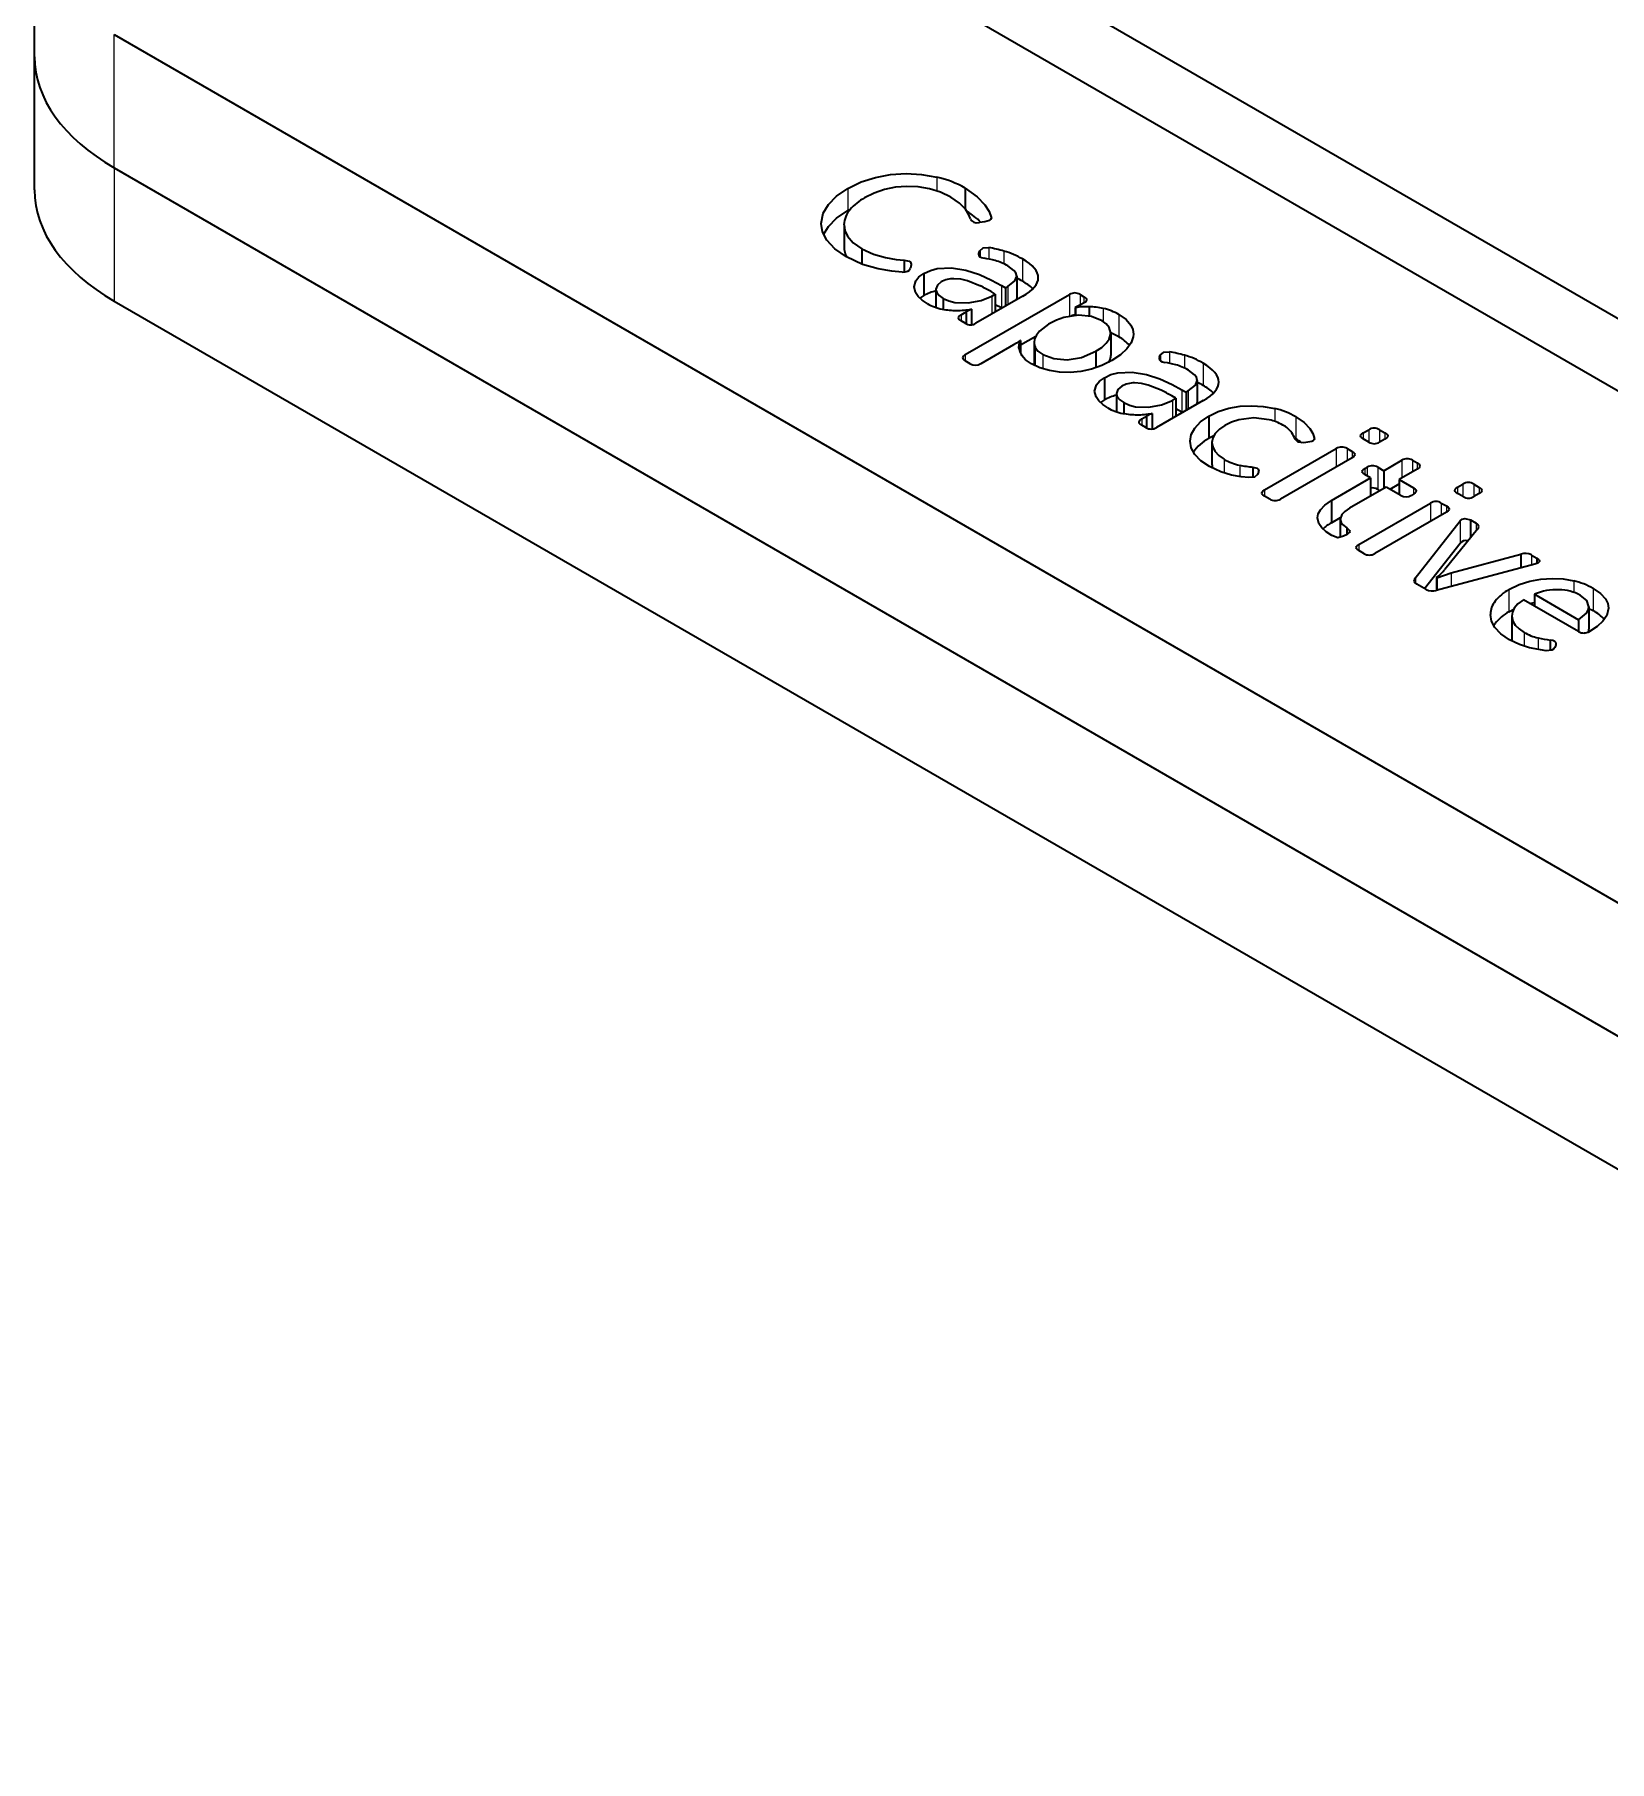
# Model space of a CAD drawing. Extents: x 145 to 857, y 42 to 790.
# Drawn here: x 654.24 to 683.19, y 585.27 to 617.01 of the extents above; entities that cross this region are included whole.
import ezdxf

# ---------------------------------------------------------------- set-up
doc = ezdxf.new("R2010")
doc.units = 0

msp = doc.modelspace()

# ---------------------------------------------------------------- linework, layer by layer
at = {"color": 7, "lineweight": 35, "ltscale": 0.061237}
msp.add_line((654.241, 616.607), (654.241, 619.056), dxfattribs=at)
at = {"color": 7, "lineweight": 35}
for p, q in [((706.206, 598.595), (670.665, 619.115)), ((669.164, 618.658), (705.06, 597.933)), ((655.705, 617.015), (702.205, 590.168)), ((655.705, 614.565), (702.205, 587.719)), ((655.705, 614.565), (702.205, 587.719)), ((655.705, 612.116), (702.205, 585.269))]:
    msp.add_line(p, q, dxfattribs=at)
at = {"color": 7, "lineweight": 13, "ltscale": 0.061237}
for q in [(655.705, 617.015), (655.705, 612.116)]:
    msp.add_line((655.705, 614.565), q, dxfattribs=at)
at = {"color": 7, "lineweight": 35, "ltscale": 0.061238}
msp.add_line((654.241, 614.157), (654.241, 616.607), dxfattribs=at)
at = {"color": 7, "lineweight": 13, "ltscale": 0.006296}
msp.add_line((670.831, 614.394), (670.831, 614.142), dxfattribs=at)
at = {"color": 7, "lineweight": 13, "ltscale": 0.010205}
for p, q in [((669.192, 614.187), (669.192, 613.779)), ((673.266, 612.236), (673.266, 611.828)), ((682.896, 606.832), (682.896, 606.424))]:
    msp.add_line(p, q, dxfattribs=at)
at = {"color": 7, "lineweight": 35, "ltscale": 0.009534}
msp.add_line((671.348, 614.191), (671.348, 613.809), dxfattribs=at)
at = {"color": 7, "lineweight": 35, "ltscale": 0.001434}
msp.add_line((669.192, 613.779), (669.242, 613.807), dxfattribs=at)
at = {"color": 7, "lineweight": 35, "ltscale": 0.000339202}
msp.add_line((671.829, 613.66), (671.831, 613.647), dxfattribs=at)
at = {"color": 7, "lineweight": 35, "ltscale": 0.000646973}
msp.add_line((671.829, 613.66), (671.829, 613.634), dxfattribs=at)
at = {"color": 7, "lineweight": 35, "ltscale": 0.010207}
for p, q in [((669.122, 613.519), (669.122, 613.111)), ((672.297, 612.573), (672.297, 612.164)), ((673.91, 610.707), (673.91, 610.298)), ((678.083, 608.449), (678.083, 608.041)), ((682.817, 606.492), (682.817, 606.084)), ((681.399, 606.323), (681.399, 605.915))]:
    msp.add_line(p, q, dxfattribs=at)
at = {"color": 7, "lineweight": 35, "ltscale": 0.002492}
msp.add_line((671.71, 613.57), (671.611, 613.558), dxfattribs=at)
at = {"color": 7, "lineweight": 35, "ltscale": 0.007074}
msp.add_line((669.45, 613.078), (669.45, 612.795), dxfattribs=at)
at = {"color": 7, "lineweight": 35, "ltscale": 0.00105}
for p, q in [((671.599, 613.002), (671.617, 613.04)), ((674.919, 611.085), (674.937, 611.123))]:
    msp.add_line(p, q, dxfattribs=at)
at = {"color": 7, "lineweight": 35, "ltscale": 0.00265}
for p, q in [((671.617, 613.04), (671.617, 612.934)), ((674.937, 611.123), (674.937, 611.017))]:
    msp.add_line(p, q, dxfattribs=at)
at = {"color": 7, "lineweight": 13, "ltscale": 0.00529}
for p, q in [((671.784, 613.099), (671.784, 612.887)), ((675.104, 611.182), (675.104, 610.97))]:
    msp.add_line(p, q, dxfattribs=at)
at = {"color": 7, "lineweight": 13, "ltscale": 0.005885}
for p, q in [((672.061, 613.035), (672.061, 612.8)), ((675.381, 611.119), (675.381, 610.883))]:
    msp.add_line(p, q, dxfattribs=at)
at = {"color": 7, "lineweight": 35, "ltscale": 0.005435}
msp.add_line((670.231, 612.865), (670.231, 612.648), dxfattribs=at)
at = {"color": 7, "lineweight": 35, "ltscale": 0.001552}
msp.add_line((670.357, 612.779), (670.342, 612.718), dxfattribs=at)
at = {"color": 7, "lineweight": 35, "ltscale": 0.000407481}
msp.add_line((670.359, 612.795), (670.357, 612.779), dxfattribs=at)
at = {"color": 7, "lineweight": 35, "ltscale": 0.001202}
for p, q in [((671.599, 613.002), (671.599, 612.954)), ((674.919, 611.085), (674.919, 611.037))]:
    msp.add_line(p, q, dxfattribs=at)
at = {"color": 7, "lineweight": 13, "ltscale": 0.010207}
for p, q in [((672.404, 612.889), (672.404, 612.481)), ((672.015, 612.402), (672.015, 611.994)), ((674.176, 611.866), (674.176, 611.458)), ((675.724, 610.973), (675.724, 610.564)), ((675.335, 610.485), (675.335, 610.077)), ((677.427, 609.989), (677.427, 609.581)), ((678.936, 609.06), (678.936, 608.651)), ((680.447, 608.073), (680.447, 607.665)), ((681.345, 606.811), (681.345, 606.403))]:
    msp.add_line(p, q, dxfattribs=at)
at = {"color": 7, "lineweight": 35, "ltscale": 0.010205}
for p, q in [((670.59, 612.623), (670.59, 612.215)), ((674.028, 611.525), (674.028, 611.117)), ((672.617, 611.355), (672.617, 610.947)), ((675.617, 610.656), (675.617, 610.248)), ((675.826, 609.998), (675.826, 609.59)), ((675.887, 609.513), (675.887, 609.105))]:
    msp.add_line(p, q, dxfattribs=at)
at = {"color": 7, "lineweight": 35, "ltscale": 0.002251}
msp.add_line((672.015, 612.402), (672.093, 612.357), dxfattribs=at)
at = {"color": 7, "lineweight": 35, "ltscale": 0.001125}
for p, q in [((672.093, 612.357), (672.132, 612.38)), ((675.413, 610.44), (675.452, 610.463)), ((678.699, 609.037), (678.738, 609.06))]:
    msp.add_line(p, q, dxfattribs=at)
at = {"color": 7, "lineweight": 13, "ltscale": 0.008383}
for p, q in [((672.132, 612.38), (672.132, 612.044)), ((679.905, 608.403), (679.905, 608.068))]:
    msp.add_line(p, q, dxfattribs=at)
at = {"color": 7, "lineweight": 35, "ltscale": 0.000174057}
for p, q in [((670.811, 612.331), (670.811, 612.324)), ((674.131, 610.414), (674.131, 610.407))]:
    msp.add_line(p, q, dxfattribs=at)
at = {"color": 7, "lineweight": 35, "ltscale": 0.008185}
msp.add_line((670.811, 612.324), (670.811, 611.997), dxfattribs=at)
at = {"color": 7, "lineweight": 35, "ltscale": 0.005032}
for p, q in [((670.946, 612.165), (670.946, 611.964)), ((674.266, 610.249), (674.266, 610.047))]:
    msp.add_line(p, q, dxfattribs=at)
at = {"color": 7, "lineweight": 35, "ltscale": 0.055302}
msp.add_line((671.35, 611.13), (673.266, 612.236), dxfattribs=at)
at = {"color": 7, "lineweight": 35, "ltscale": 0.024794}
msp.add_line((672.407, 612.203), (671.548, 611.707), dxfattribs=at)
at = {"color": 7, "lineweight": 35, "ltscale": 0.002244}
msp.add_line((671.904, 612.245), (671.826, 612.29), dxfattribs=at)
at = {"color": 7, "lineweight": 35, "ltscale": 0.001899}
msp.add_line((671.838, 612.207), (671.904, 612.245), dxfattribs=at)
at = {"color": 7, "lineweight": 13, "ltscale": 0.008298}
for p, q in [((671.838, 612.207), (671.838, 611.875)), ((675.158, 610.29), (675.158, 609.958))]:
    msp.add_line(p, q, dxfattribs=at)
at = {"color": 7, "lineweight": 35, "ltscale": 0.008298}
msp.add_line((671.904, 612.245), (671.904, 611.913), dxfattribs=at)
at = {"color": 7, "lineweight": 35, "ltscale": 0.003167}
for p, q in [((671.904, 612.055), (672.015, 611.994)), ((675.224, 610.138), (675.335, 610.077))]:
    msp.add_line(p, q, dxfattribs=at)
at = {"color": 7, "lineweight": 35, "ltscale": 0.008382}
for p, q in [((672.093, 612.357), (672.093, 612.022)), ((678.801, 608.864), (678.801, 608.529))]:
    msp.add_line(p, q, dxfattribs=at)
at = {"color": 7, "lineweight": 35, "ltscale": 0.00065431}
msp.add_line((672.294, 612.138), (672.297, 612.164), dxfattribs=at)
at = {"color": 7, "lineweight": 35, "ltscale": 0.002594}
msp.add_line((673.548, 612.091), (673.458, 612.039), dxfattribs=at)
at = {"color": 7, "lineweight": 35, "ltscale": 0.001991}
msp.add_line((673.464, 612.236), (673.533, 612.196), dxfattribs=at)
at = {"color": 7, "lineweight": 13, "ltscale": 0.004837}
msp.add_line((673.464, 612.236), (673.464, 612.043), dxfattribs=at)
at = {"color": 7, "lineweight": 13, "ltscale": 0.002847}
for p, q in [((673.533, 612.196), (673.533, 612.082)), ((678.669, 609.694), (678.669, 609.58)), ((678.463, 609.35), (678.463, 609.236)), ((678.699, 609.037), (678.699, 608.923))]:
    msp.add_line(p, q, dxfattribs=at)
at = {"color": 7, "lineweight": 35, "ltscale": 0.00216}
msp.add_line((671.35, 611.707), (671.275, 611.75), dxfattribs=at)
at = {"color": 7, "lineweight": 35, "ltscale": 0.002588}
msp.add_line((671.276, 611.865), (671.365, 611.916), dxfattribs=at)
at = {"color": 7, "lineweight": 13, "ltscale": 0.002855}
for p, q in [((671.276, 611.865), (671.276, 611.75)), ((671.35, 611.13), (671.35, 611.016)), ((674.596, 609.948), (674.596, 609.834)), ((676.855, 608.643), (676.855, 608.529)), ((679.591, 608.681), (679.591, 608.567)), ((680.8, 608.691), (680.8, 608.577))]:
    msp.add_line(p, q, dxfattribs=at)
at = {"color": 7, "lineweight": 35, "ltscale": 0.005426}
msp.add_line((671.365, 611.916), (671.365, 611.699), dxfattribs=at)
at = {"color": 7, "lineweight": 35, "ltscale": 0.000168269}
msp.add_line((671.467, 611.965), (671.461, 611.968), dxfattribs=at)
at = {"color": 7, "lineweight": 35, "ltscale": 0.007129}
msp.add_line((671.467, 611.965), (671.467, 611.68), dxfattribs=at)
at = {"color": 7, "lineweight": 35, "ltscale": 0.000426603}
msp.add_line((672.015, 611.994), (672.03, 611.985), dxfattribs=at)
at = {"color": 7, "lineweight": 35, "ltscale": 0.002424}
msp.add_line((673.458, 612.039), (673.371, 611.996), dxfattribs=at)
at = {"color": 7, "lineweight": 35, "ltscale": 0.000168822}
for p, q in [((673.371, 611.996), (673.377, 611.992)), ((674.787, 610.048), (674.781, 610.051))]:
    msp.add_line(p, q, dxfattribs=at)
at = {"color": 7, "lineweight": 35, "ltscale": 0.003645}
msp.add_line((673.371, 611.996), (673.371, 611.85), dxfattribs=at)
at = {"color": 7, "lineweight": 35, "ltscale": 0.003549}
msp.add_line((673.377, 611.992), (673.377, 611.85), dxfattribs=at)
at = {"color": 7, "lineweight": 35, "ltscale": 0.004355}
msp.add_line((673.631, 612.011), (673.631, 611.837), dxfattribs=at)
at = {"color": 7, "lineweight": 13, "ltscale": 0.006023}
msp.add_line((673.889, 611.979), (673.889, 611.738), dxfattribs=at)
at = {"color": 7, "lineweight": 35, "ltscale": 0.00071859}
msp.add_line((671.467, 611.681), (671.495, 611.685), dxfattribs=at)
at = {"color": 7, "lineweight": 35, "ltscale": 0.008119}
msp.add_line((672.368, 611.309), (672.649, 611.472), dxfattribs=at)
at = {"color": 7, "lineweight": 35, "ltscale": 0.01737}
msp.add_line((672.239, 611.312), (671.638, 610.964), dxfattribs=at)
at = {"color": 7, "lineweight": 35, "ltscale": 0.000675889}
msp.add_line((672.338, 611.251), (672.337, 611.278), dxfattribs=at)
at = {"color": 7, "lineweight": 35, "ltscale": 0.000175635}
for p, q in [((672.368, 611.389), (672.362, 611.393)), ((680.016, 607.032), (680.022, 607.029))]:
    msp.add_line(p, q, dxfattribs=at)
at = {"color": 7, "lineweight": 35, "ltscale": 0.005878}
msp.add_line((672.368, 611.389), (672.368, 611.154), dxfattribs=at)
at = {"color": 7, "lineweight": 13, "ltscale": 0.008511}
msp.add_line((672.637, 611.266), (672.637, 610.926), dxfattribs=at)
at = {"color": 7, "lineweight": 13, "ltscale": 0.006555}
msp.add_line((672.775, 611.133), (672.775, 610.871), dxfattribs=at)
at = {"color": 7, "lineweight": 35, "ltscale": 0.007541}
msp.add_line((673.751, 611.192), (673.751, 610.891), dxfattribs=at)
at = {"color": 7, "lineweight": 35, "ltscale": 0.002678}
for p, q in [((671.443, 610.962), (671.35, 611.016)), ((678.37, 609.404), (678.463, 609.35)), ((678.681, 607.475), (678.589, 607.528))]:
    msp.add_line(p, q, dxfattribs=at)
at = {"color": 7, "lineweight": 35, "ltscale": 0.000280865}
msp.add_line((672.617, 610.947), (672.618, 610.936), dxfattribs=at)
at = {"color": 7, "lineweight": 35, "ltscale": 0.00225}
msp.add_line((675.335, 610.485), (675.413, 610.44), dxfattribs=at)
at = {"color": 7, "lineweight": 35, "ltscale": 0.008183}
msp.add_line((674.131, 610.407), (674.131, 610.08), dxfattribs=at)
at = {"color": 7, "lineweight": 35, "ltscale": 0.024796}
msp.add_line((675.727, 610.286), (674.868, 609.791), dxfattribs=at)
at = {"color": 7, "lineweight": 35, "ltscale": 0.002243}
msp.add_line((675.224, 610.328), (675.146, 610.373), dxfattribs=at)
at = {"color": 7, "lineweight": 35, "ltscale": 0.0019}
msp.add_line((675.158, 610.29), (675.224, 610.328), dxfattribs=at)
at = {"color": 7, "lineweight": 35, "ltscale": 0.008299}
msp.add_line((675.224, 610.328), (675.224, 609.996), dxfattribs=at)
at = {"color": 7, "lineweight": 35, "ltscale": 0.008383}
msp.add_line((675.413, 610.44), (675.413, 610.105), dxfattribs=at)
at = {"color": 7, "lineweight": 13, "ltscale": 0.008382}
for p, q in [((675.452, 610.463), (675.452, 610.128)), ((678.172, 609.404), (678.172, 609.068))]:
    msp.add_line(p, q, dxfattribs=at)
at = {"color": 7, "lineweight": 35, "ltscale": 0.000654486}
msp.add_line((675.614, 610.222), (675.617, 610.248), dxfattribs=at)
at = {"color": 7, "lineweight": 35, "ltscale": 0.002158}
msp.add_line((674.67, 609.791), (674.595, 609.834), dxfattribs=at)
at = {"color": 7, "lineweight": 35, "ltscale": 0.002587}
msp.add_line((674.596, 609.948), (674.685, 610), dxfattribs=at)
at = {"color": 7, "lineweight": 35, "ltscale": 0.005428}
msp.add_line((674.685, 610), (674.685, 609.782), dxfattribs=at)
at = {"color": 7, "lineweight": 35, "ltscale": 0.00713}
msp.add_line((674.787, 610.048), (674.787, 609.763), dxfattribs=at)
at = {"color": 7, "lineweight": 35, "ltscale": 0.000425841}
msp.add_line((675.335, 610.077), (675.349, 610.069), dxfattribs=at)
at = {"color": 7, "lineweight": 13, "ltscale": 0.005931}
msp.add_line((677.041, 610.141), (677.041, 609.904), dxfattribs=at)
at = {"color": 7, "lineweight": 35, "ltscale": 0.000718812}
msp.add_line((674.787, 609.764), (674.815, 609.768), dxfattribs=at)
at = {"color": 7, "lineweight": 35, "ltscale": 0.00051385}
msp.add_line((677.409, 609.591), (677.427, 609.581), dxfattribs=at)
at = {"color": 7, "lineweight": 35, "ltscale": 0.001889}
msp.add_line((677.649, 609.519), (677.574, 609.511), dxfattribs=at)
at = {"color": 7, "lineweight": 35, "ltscale": 0.000979614}
msp.add_line((677.766, 609.607), (677.766, 609.568), dxfattribs=at)
at = {"color": 7, "lineweight": 35, "ltscale": 0.002855}
msp.add_line((678.669, 609.694), (678.768, 609.751), dxfattribs=at)
at = {"color": 7, "lineweight": 35, "ltscale": 0.002939}
msp.add_line((678.771, 609.521), (678.669, 609.58), dxfattribs=at)
at = {"color": 7, "lineweight": 13, "ltscale": 0.005704}
for p, q in [((678.768, 609.751), (678.768, 609.523)), ((680.501, 608.75), (680.501, 608.522))]:
    msp.add_line(p, q, dxfattribs=at)
at = {"color": 7, "lineweight": 35, "ltscale": 0.00294}
for p, q in [((678.965, 609.751), (679.067, 609.692)), ((680.504, 608.52), (680.402, 608.579)), ((680.699, 608.75), (680.8, 608.691)), ((680.639, 608.094), (680.741, 608.035))]:
    msp.add_line(p, q, dxfattribs=at)
at = {"color": 7, "lineweight": 13, "ltscale": 0.005795}
for p, q in [((678.965, 609.751), (678.965, 609.519)), ((680.699, 608.75), (680.699, 608.518))]:
    msp.add_line(p, q, dxfattribs=at)
at = {"color": 7, "lineweight": 35, "ltscale": 0.002856}
for p, q in [((679.067, 609.578), (678.969, 609.521)), ((680.402, 608.693), (680.501, 608.75))]:
    msp.add_line(p, q, dxfattribs=at)
at = {"color": 7, "lineweight": 13, "ltscale": 0.002856}
for p, q in [((679.067, 609.692), (679.067, 609.578)), ((678.589, 607.643), (678.589, 607.528))]:
    msp.add_line(p, q, dxfattribs=at)
at = {"color": 7, "lineweight": 13, "ltscale": 0.006322}
msp.add_line((676.113, 609.206), (676.113, 608.954), dxfattribs=at)
at = {"color": 7, "lineweight": 35, "ltscale": 0.038017}
for p, q in [((676.855, 608.643), (678.172, 609.404)), ((680.196, 608.235), (678.879, 607.475))]:
    msp.add_line(p, q, dxfattribs=at)
at = {"color": 7, "lineweight": 35, "ltscale": 0.038016}
for p, q in [((678.463, 609.236), (677.146, 608.476)), ((678.589, 607.643), (679.905, 608.403))]:
    msp.add_line(p, q, dxfattribs=at)
at = {"color": 7, "lineweight": 13, "ltscale": 0.005527}
msp.add_line((678.37, 609.404), (678.37, 609.182), dxfattribs=at)
at = {"color": 7, "lineweight": 13, "ltscale": 0.005275}
msp.add_line((676.396, 609.098), (676.396, 608.887), dxfattribs=at)
at = {"color": 7, "lineweight": 35, "ltscale": 0.004829}
msp.add_line((676.637, 609.063), (676.637, 608.87), dxfattribs=at)
at = {"color": 7, "lineweight": 35, "ltscale": 0.001121}
msp.add_line((676.745, 608.969), (676.724, 608.93), dxfattribs=at)
at = {"color": 7, "lineweight": 35, "ltscale": 0.003024}
for p, q in [((678.801, 608.864), (678.696, 608.925)), ((678.364, 607.945), (678.364, 607.824))]:
    msp.add_line(p, q, dxfattribs=at)
at = {"color": 7, "lineweight": 13, "ltscale": 0.003973}
msp.add_line((678.738, 609.06), (678.738, 608.901), dxfattribs=at)
at = {"color": 7, "lineweight": 35, "ltscale": 0.003115}
msp.add_line((678.936, 609.06), (679.044, 608.997), dxfattribs=at)
at = {"color": 7, "lineweight": 35, "ltscale": 0.009593}
msp.add_line((679.044, 608.997), (679.376, 609.189), dxfattribs=at)
at = {"color": 7, "lineweight": 35, "ltscale": 0.008206}
msp.add_line((679.044, 608.997), (679.044, 608.669), dxfattribs=at)
at = {"color": 7, "lineweight": 35, "ltscale": 0.009592}
msp.add_line((679.66, 609.025), (679.328, 608.833), dxfattribs=at)
at = {"color": 7, "lineweight": 13, "ltscale": 0.008206}
msp.add_line((679.376, 609.189), (679.376, 608.861), dxfattribs=at)
at = {"color": 7, "lineweight": 35, "ltscale": 0.00251}
msp.add_line((679.573, 609.189), (679.66, 609.139), dxfattribs=at)
at = {"color": 7, "lineweight": 13, "ltscale": 0.005357}
msp.add_line((679.573, 609.189), (679.573, 608.975), dxfattribs=at)
at = {"color": 7, "lineweight": 13, "ltscale": 0.002849}
for p, q in [((679.66, 609.139), (679.66, 609.025)), ((680.402, 608.693), (680.402, 608.579)), ((680.196, 608.349), (680.196, 608.235))]:
    msp.add_line(p, q, dxfattribs=at)
at = {"color": 7, "lineweight": 35, "ltscale": 0.020744}
msp.add_line((678.083, 608.449), (678.801, 608.864), dxfattribs=at)
at = {"color": 7, "lineweight": 35, "ltscale": 0.019445}
msp.add_line((679.092, 608.697), (678.418, 608.308), dxfattribs=at)
at = {"color": 7, "lineweight": 35, "ltscale": 0.001117}
msp.add_line((678.936, 608.651), (678.974, 608.629), dxfattribs=at)
at = {"color": 7, "lineweight": 35, "ltscale": 0.007693}
msp.add_line((679.358, 608.543), (679.092, 608.697), dxfattribs=at)
at = {"color": 7, "lineweight": 35, "ltscale": 0.004821}
msp.add_line((679.161, 608.657), (679.328, 608.753), dxfattribs=at)
at = {"color": 7, "lineweight": 35, "ltscale": 0.007603}
msp.add_line((679.328, 608.833), (679.591, 608.681), dxfattribs=at)
at = {"color": 7, "lineweight": 35, "ltscale": 0.006822}
msp.add_line((679.328, 608.833), (679.328, 608.56), dxfattribs=at)
at = {"color": 7, "lineweight": 35, "ltscale": 0.001126}
msp.add_line((679.591, 608.567), (679.552, 608.544), dxfattribs=at)
at = {"color": 7, "lineweight": 35, "ltscale": 0.002854}
msp.add_line((680.801, 608.577), (680.702, 608.52), dxfattribs=at)
at = {"color": 7, "lineweight": 35, "ltscale": 0.00268}
for p, q in [((676.948, 608.475), (676.855, 608.529)), ((680.103, 608.403), (680.196, 608.349))]:
    msp.add_line(p, q, dxfattribs=at)
at = {"color": 7, "lineweight": 13, "ltscale": 0.005528}
msp.add_line((680.103, 608.403), (680.103, 608.182), dxfattribs=at)
at = {"color": 7, "lineweight": 35, "ltscale": 0.004794}
msp.add_line((678.083, 608.041), (678.249, 608.137), dxfattribs=at)
at = {"color": 7, "lineweight": 35, "ltscale": 0.008461}
msp.add_line((678.245, 608.106), (678.245, 607.768), dxfattribs=at)
at = {"color": 7, "lineweight": 35, "ltscale": 0.033421}
msp.add_line((679.621, 607.022), (680.447, 608.073), dxfattribs=at)
at = {"color": 7, "lineweight": 35, "ltscale": 0.023872}
msp.add_line((680.77, 607.924), (680.169, 607.183), dxfattribs=at)
at = {"color": 7, "lineweight": 35, "ltscale": 0.008287}
msp.add_line((680.639, 608.094), (680.639, 607.762), dxfattribs=at)
at = {"color": 7, "lineweight": 13, "ltscale": 0.003679}
msp.add_line((680.741, 608.035), (680.741, 607.888), dxfattribs=at)
at = {"color": 7, "lineweight": 35, "ltscale": 0.001814}
msp.add_line((678.37, 607.827), (678.307, 607.791), dxfattribs=at)
at = {"color": 7, "lineweight": 35, "ltscale": 0.026455}
msp.add_line((679.793, 606.833), (680.447, 607.665), dxfattribs=at)
at = {"color": 7, "lineweight": 35, "ltscale": 0.033261}
msp.add_line((680.283, 607.117), (681.567, 607.464), dxfattribs=at)
at = {"color": 7, "lineweight": 35, "ltscale": 0.006371}
msp.add_line((681.567, 607.464), (681.567, 607.21), dxfattribs=at)
at = {"color": 7, "lineweight": 35, "ltscale": 0.002932}
msp.add_line((681.759, 607.447), (681.86, 607.388), dxfattribs=at)
at = {"color": 7, "lineweight": 13, "ltscale": 0.004669}
msp.add_line((681.759, 607.447), (681.759, 607.26), dxfattribs=at)
at = {"color": 7, "lineweight": 35, "ltscale": 0.002495}
msp.add_line((681.86, 607.388), (681.86, 607.289), dxfattribs=at)
at = {"color": 7, "lineweight": 35, "ltscale": 0.002109}
msp.add_line((679.621, 607.022), (679.621, 606.938), dxfattribs=at)
at = {"color": 7, "lineweight": 35, "ltscale": 0.046916}
msp.add_line((681.824, 607.278), (680.01, 606.797), dxfattribs=at)
at = {"color": 7, "lineweight": 35, "ltscale": 0.00584}
msp.add_line((680.016, 607.032), (680.016, 606.799), dxfattribs=at)
at = {"color": 7, "lineweight": 35, "ltscale": 0.006874}
msp.add_line((680.022, 607.029), (680.283, 607.117), dxfattribs=at)
at = {"color": 7, "lineweight": 35, "ltscale": 0.005713}
msp.add_line((680.022, 607.029), (680.022, 606.8), dxfattribs=at)
at = {"color": 7, "lineweight": 13, "ltscale": 0.006192}
msp.add_line((680.283, 607.117), (680.283, 606.869), dxfattribs=at)
at = {"color": 7, "lineweight": 13, "ltscale": 0.005299}
msp.add_line((682.538, 606.973), (682.538, 606.761), dxfattribs=at)
at = {"color": 7, "lineweight": 35, "ltscale": 0.004838}
msp.add_line((679.822, 606.816), (679.654, 606.913), dxfattribs=at)
at = {"color": 7, "lineweight": 35, "ltscale": 0.023416}
msp.add_line((681.815, 606.726), (682.626, 606.258), dxfattribs=at)
at = {"color": 7, "lineweight": 35, "ltscale": 0.005527}
for p, q in [((681.815, 606.726), (681.815, 606.505)), ((682.626, 606.258), (682.626, 606.037))]:
    msp.add_line(p, q, dxfattribs=at)
at = {"color": 7, "lineweight": 35, "ltscale": 0.002485}
msp.add_line((681.345, 606.403), (681.433, 606.45), dxfattribs=at)
at = {"color": 7, "lineweight": 35, "ltscale": 0.029211}
msp.add_line((682.624, 606.039), (681.612, 606.623), dxfattribs=at)
at = {"color": 7, "lineweight": 35, "ltscale": 0.002282}
msp.add_line((681.727, 606.557), (681.816, 606.577), dxfattribs=at)
at = {"color": 7, "lineweight": 35, "ltscale": 0.000137363}
msp.add_line((682.817, 606.492), (682.817, 606.497), dxfattribs=at)
at = {"color": 7, "lineweight": 35, "ltscale": 0.002238}
msp.add_line((682.817, 606.466), (682.896, 606.424), dxfattribs=at)
at = {"color": 7, "lineweight": 35, "ltscale": 0.001152}
msp.add_line((681.065, 606.15), (681.091, 606.189), dxfattribs=at)
at = {"color": 7, "lineweight": 13, "ltscale": 0.006323}
msp.add_line((681.624, 606.025), (681.624, 605.772), dxfattribs=at)
at = {"color": 7, "lineweight": 13, "ltscale": 0.005363}
msp.add_line((681.883, 605.922), (681.883, 605.707), dxfattribs=at)
at = {"color": 7, "lineweight": 35, "ltscale": 0.004927}
msp.add_line((682.106, 605.885), (682.106, 605.688), dxfattribs=at)
at = {"color": 7, "lineweight": 35, "ltscale": 0.001129}
msp.add_line((682.208, 605.788), (682.189, 605.747), dxfattribs=at)
at = {"color": 7, "lineweight": 35}
for points in [[(669.192, 614.187), (669.435, 614.304), (669.7, 614.389), (669.979, 614.44), (670.264, 614.459), (670.549, 614.443), (670.831, 614.394)], [(668.702, 613.544), (668.74, 613.731), (668.834, 613.893), (668.986, 614.046), (669.192, 614.187)], [(671.087, 614.027), (670.896, 614.118), (670.695, 614.18), (670.487, 614.215), (670.277, 614.223), (670.069, 614.206), (669.867, 614.164), (669.676, 614.099), (669.5, 614.013)], [(671.449, 613.624), (671.416, 613.702), (671.353, 613.802), (671.247, 613.913), (671.087, 614.027)], [(671.348, 614.191), (671.57, 614.034), (671.713, 613.886), (671.793, 613.759), (671.829, 613.66)], [(668.747, 613.34), (668.834, 613.484), (668.986, 613.638), (669.192, 613.779)], [(671.831, 613.647), (671.817, 613.612), (671.794, 613.594), (671.71, 613.57)], [(669.168, 612.926), (668.956, 613.073), (668.809, 613.232), (668.729, 613.386), (668.702, 613.544)], [(669.122, 613.519), (669.138, 613.412), (669.189, 613.306), (669.293, 613.188), (669.45, 613.078)], [(669.45, 613.078), (669.667, 612.978), (669.884, 612.915), (670.078, 612.881), (670.231, 612.865)], [(671.617, 613.04), (671.68, 613.094), (671.784, 613.099)], [(670.189, 612.647), (670, 612.665), (669.75, 612.707), (669.463, 612.79), (669.168, 612.926)], [(670.231, 612.865), (670.319, 612.847), (670.344, 612.83), (670.359, 612.795)], [(670.59, 612.623), (670.71, 612.68), (670.837, 612.714), (671.099, 612.727), (671.361, 612.683), (671.611, 612.601), (671.834, 612.5), (672.015, 612.402)], [(672.297, 612.573), (672.281, 612.632), (672.247, 612.678), (672.135, 612.762)], [(670.41, 612.379), (670.442, 612.489), (670.499, 612.559), (670.59, 612.623)], [(670.65, 612.07), (670.56, 612.131), (670.488, 612.198), (670.438, 612.27), (670.41, 612.379)], [(670.907, 612.468), (670.838, 612.408), (670.811, 612.331)], [(671.633, 612.392), (671.395, 612.487), (671.269, 612.516), (671.142, 612.527)], [(672.132, 612.38), (672.263, 612.485), (672.297, 612.573)], [(670.811, 612.324), (670.826, 612.271), (670.871, 612.218), (670.946, 612.165)], [(670.946, 612.165), (671.048, 612.119), (671.162, 612.091), (671.404, 612.082), (671.641, 612.126), (671.838, 612.207)], [(673.533, 612.196), (673.57, 612.169), (673.58, 612.156), (673.586, 612.137)], [(671.226, 611.807), (671.232, 611.826), (671.241, 611.839), (671.276, 611.865)], [(671.275, 611.75), (671.241, 611.776), (671.232, 611.788), (671.226, 611.807)], [(673.865, 611.752), (673.669, 611.829), (673.432, 611.853), (673.166, 611.812), (673.026, 611.762), (672.883, 611.69)], [(674.028, 611.525), (673.998, 611.63), (673.944, 611.695), (673.865, 611.752)], [(674.176, 611.866), (674.307, 611.774), (674.393, 611.673), (674.431, 611.591), (674.444, 611.507)], [(672.883, 611.69), (672.714, 611.559), (672.658, 611.487), (672.625, 611.413), (672.617, 611.355)], [(673.751, 611.192), (673.86, 611.264), (673.943, 611.339), (673.998, 611.414), (674.028, 611.525)], [(674.444, 611.507), (674.44, 611.458), (674.401, 611.348), (674.323, 611.237), (674.205, 611.129), (674.047, 611.024)], [(672.362, 611.393), (672.292, 611.343), (672.239, 611.312)], [(672.569, 610.962), (672.458, 611.038), (672.391, 611.114)], [(672.637, 611.266), (672.688, 611.197), (672.775, 611.133)], [(672.775, 611.133), (672.98, 611.057), (673.224, 611.037), (673.488, 611.08), (673.751, 611.192)], [(674.937, 611.123), (675, 611.177), (675.104, 611.182)], [(674.047, 611.024), (673.863, 610.933), (673.67, 610.865), (673.473, 610.823), (673.277, 610.804), (673.083, 610.81), (672.898, 610.838), (672.724, 610.889), (672.569, 610.962)], [(673.91, 610.707), (674.03, 610.763), (674.157, 610.797), (674.419, 610.81), (674.681, 610.766), (674.931, 610.684), (675.153, 610.583), (675.335, 610.485)], [(675.617, 610.656), (675.601, 610.716), (675.567, 610.761), (675.455, 610.845)], [(673.73, 610.462), (673.762, 610.573), (673.819, 610.642), (673.91, 610.707)], [(674.227, 610.551), (674.158, 610.491), (674.131, 610.414)], [(674.953, 610.476), (674.715, 610.57), (674.589, 610.599), (674.462, 610.611)], [(675.452, 610.463), (675.583, 610.568), (675.617, 610.656)], [(673.97, 610.154), (673.88, 610.214), (673.808, 610.281), (673.758, 610.353), (673.73, 610.462)], [(674.131, 610.407), (674.146, 610.354), (674.191, 610.301), (674.266, 610.249)], [(674.266, 610.249), (674.368, 610.202), (674.482, 610.174), (674.724, 610.166), (674.96, 610.209), (675.158, 610.29)], [(675.826, 609.998), (676.003, 610.083), (676.198, 610.144), (676.405, 610.181), (676.618, 610.192), (676.83, 610.179), (677.041, 610.141)], [(674.546, 609.891), (674.552, 609.91), (674.561, 609.922), (674.596, 609.948)], [(674.595, 609.834), (674.561, 609.859), (674.551, 609.872), (674.546, 609.891)], [(675.484, 609.541), (675.506, 609.662), (675.57, 609.781), (675.676, 609.894), (675.826, 609.998)], [(676.125, 609.829), (676.022, 609.758), (675.948, 609.682), (675.903, 609.601), (675.887, 609.513)], [(676.939, 609.934), (676.659, 609.966), (676.379, 609.931), (676.247, 609.888), (676.125, 609.829)], [(677.427, 609.989), (677.584, 609.88), (677.685, 609.775), (677.742, 609.682), (677.766, 609.607)], [(675.841, 609.073), (675.684, 609.181), (675.573, 609.297), (675.506, 609.418), (675.484, 609.541)], [(675.887, 609.513), (675.9, 609.433), (675.941, 609.354), (676.012, 609.277), (676.113, 609.206)], [(677.574, 609.511), (677.473, 609.519), (677.415, 609.575)], [(677.77, 609.587), (677.768, 609.572), (677.748, 609.549), (677.722, 609.535), (677.649, 609.519)], [(678.62, 609.637), (678.625, 609.656), (678.635, 609.668), (678.669, 609.694)], [(678.669, 609.58), (678.635, 609.605), (678.625, 609.618), (678.62, 609.637)], [(679.067, 609.692), (679.101, 609.667), (679.111, 609.654), (679.117, 609.635)], [(679.117, 609.635), (679.111, 609.616), (679.102, 609.603), (679.067, 609.578)], [(678.463, 609.35), (678.497, 609.325), (678.507, 609.312), (678.512, 609.293)], [(678.512, 609.293), (678.507, 609.274), (678.497, 609.261), (678.463, 609.236)], [(676.565, 608.869), (676.424, 608.883), (676.248, 608.916), (676.047, 608.977), (675.841, 609.073)], [(676.724, 608.93), (676.668, 608.878), (676.565, 608.869)], [(676.637, 609.063), (676.715, 609.042), (676.737, 609.026), (676.75, 608.995)], [(678.649, 608.98), (678.655, 608.999), (678.665, 609.011), (678.699, 609.037)], [(678.696, 608.925), (678.664, 608.949), (678.654, 608.961), (678.649, 608.98)], [(679.66, 609.139), (679.694, 609.114), (679.704, 609.101), (679.71, 609.082)], [(679.71, 609.082), (679.704, 609.063), (679.694, 609.05), (679.66, 609.025)], [(676.806, 608.586), (676.811, 608.605), (676.821, 608.618), (676.855, 608.643)], [(676.855, 608.529), (676.821, 608.554), (676.811, 608.567), (676.806, 608.586)], [(679.591, 608.681), (679.625, 608.656), (679.635, 608.643), (679.641, 608.624)], [(679.641, 608.624), (679.635, 608.605), (679.625, 608.592), (679.591, 608.567)], [(680.353, 608.636), (680.359, 608.655), (680.368, 608.668), (680.402, 608.693)], [(680.402, 608.579), (680.368, 608.604), (680.359, 608.617), (680.353, 608.636)], [(680.8, 608.691), (680.835, 608.666), (680.844, 608.653), (680.85, 608.634)], [(680.85, 608.634), (680.844, 608.615), (680.835, 608.603), (680.801, 608.577)], [(677.829, 608.128), (677.841, 608.203), (677.881, 608.279), (677.96, 608.365), (678.083, 608.449)], [(678.418, 608.308), (678.328, 608.247), (678.274, 608.19), (678.245, 608.106)], [(680.196, 608.349), (680.23, 608.324), (680.24, 608.311), (680.245, 608.292)], [(680.245, 608.292), (680.24, 608.273), (680.23, 608.261), (680.196, 608.235)], [(678.089, 607.803), (677.986, 607.872), (677.906, 607.947), (677.853, 608.026), (677.829, 608.128)], [(678.245, 608.106), (678.261, 608.046), (678.289, 608.007), (678.364, 607.945)], [(678.364, 607.945), (678.413, 607.9), (678.419, 607.88)], [(680.447, 608.073), (680.485, 608.104), (680.533, 608.119), (680.639, 608.094)], [(678.307, 607.791), (678.203, 607.765), (678.089, 607.803)], [(678.419, 607.88), (678.414, 607.863), (678.404, 607.852), (678.37, 607.827)], [(678.539, 607.585), (678.544, 607.604), (678.554, 607.617), (678.589, 607.643)], [(678.589, 607.528), (678.554, 607.554), (678.544, 607.566), (678.539, 607.585)], [(681.906, 607.335), (681.905, 607.326), (681.892, 607.307), (681.876, 607.296), (681.824, 607.278)], [(681.86, 607.388), (681.892, 607.365), (681.901, 607.353), (681.906, 607.335)], [(679.654, 606.913), (679.618, 606.941), (679.608, 606.955), (679.602, 606.978)], [(681.345, 606.811), (681.532, 606.902), (681.73, 606.966), (681.934, 607.005), (682.139, 607.018), (682.34, 607.008), (682.538, 606.973)], [(682.817, 606.497), (682.776, 606.609), (682.662, 606.704)], [(682.896, 606.832), (683.03, 606.739), (683.121, 606.64), (683.164, 606.555), (683.178, 606.469)], [(681.354, 605.89), (681.198, 605.998), (681.089, 606.114), (681.025, 606.234), (681.004, 606.356)], [(681.612, 606.623), (681.511, 606.547), (681.444, 606.467), (681.41, 606.395), (681.399, 606.323)], [(682.626, 606.258), (682.769, 606.375), (682.805, 606.433), (682.817, 606.492)], [(683.178, 606.469), (683.144, 606.333), (683.074, 606.231), (682.968, 606.133), (682.827, 606.039)], [(681.399, 606.323), (681.418, 606.229), (681.463, 606.155), (681.533, 606.087), (681.624, 606.025)], [(682.028, 605.688), (681.724, 605.742), (681.54, 605.802), (681.354, 605.89)], [(682.189, 605.747), (682.168, 605.715), (682.133, 605.695), (682.028, 605.688)]]:
    msp.add_lwpolyline(points, dxfattribs=at)
for centre, radius, start, end in [((670.399, 612.533), 1.911, 60.2171, 76.9182), ((669.971, 613.156), 0.977, 118.7745, 138.9957), ((669.555, 613.503), 0.434, 137.6147, 177.9021), ((670.703, 612.627), 1.323, 44.967, 59.1382), ((669.5, 613.115), 0.378, 180.5606, 210.5575), ((671.279, 610.259), 2.884, 74.2565, 79.9023), ((671.672, 611.65), 1.439, 59.4185, 74.2843), ((671.661, 612.975), 0.0676, 156.2758, 178.6946), ((671.374, 610.949), 1.981, 74.6136, 80.5999), ((671.653, 611.933), 0.958, 59.8253, 75.0938), ((671.13, 612.082), 0.445, 88.4484, 120.0059), ((670.036, 609.16), 3.606, 60.2208, 63.6949), ((671.566, 611.033), 1.673, 59.9443, 64.0855), ((671.98, 611.706), 0.883, 45.9291, 61.3121), ((670.846, 611.757), 0.525, 119.1956, 128.6443), ((670.969, 611.561), 0.756, 102.0397, 120.0804), ((671.079, 612.798), 0.845, 239.4705, 259.5972), ((673.365, 612.08), 0.184, 57.6196, 122.3803), ((673.526, 612.15), 0.0618, 289.7876, 347.9345), ((671.203, 613.459), 1.517, 259.5115, 269.468), ((671.19, 613.381), 1.439, 269.9693, 280.882), ((671.575, 611.613), 0.368, 107.0061, 124.5852), ((673.366, 611.672), 0.184, 88.4827, 114.4958), ((673.582, 610.944), 1.068, 87.3521, 101.074), ((673.565, 610.482), 1.531, 77.8071, 87.5335), ((673.686, 611.042), 0.959, 59.2869, 77.7972), ((671.449, 611.863), 0.184, 237.5579, 302.4421), ((673.644, 610.543), 1.058, 59.8085, 68.7085), ((673.869, 610.884), 0.65, 39.466, 61.8418), ((672.555, 611.276), 0.219, 148.7929, 179.3853), ((672.658, 611.296), 0.323, 187.9809, 214.2958), ((672.83, 611.357), 0.213, 180.2912, 205.0313), ((673.791, 611.123), 0.238, 326.7468, 358.4785), ((674.599, 608.342), 2.884, 74.2565, 79.9023), ((674.991, 609.734), 1.439, 59.4185, 74.2843), ((671.539, 611.117), 0.181, 238.2885, 302.9881), ((674.981, 611.058), 0.0676, 156.2758, 178.6946), ((674.694, 609.032), 1.981, 74.6136, 80.5999), ((674.973, 610.017), 0.958, 59.8253, 75.0938), ((674.45, 610.165), 0.445, 88.4484, 120.0059), ((673.355, 607.243), 3.606, 60.2208, 63.6949), ((674.886, 609.116), 1.673, 59.9443, 64.0855), ((675.3, 609.79), 0.883, 45.9291, 61.3121), ((674.166, 609.84), 0.525, 119.1956, 128.6443), ((674.289, 609.644), 0.756, 102.0397, 120.0804), ((674.399, 610.881), 0.845, 239.4705, 259.5972), ((674.523, 611.543), 1.517, 259.5115, 269.468), ((674.509, 611.464), 1.439, 269.9693, 280.882), ((674.894, 609.696), 0.368, 107.0061, 124.5852), ((676.731, 609.03), 0.927, 60.2503, 77.0243), ((676.714, 608.743), 1.436, 60.2275, 76.8448), ((676.981, 609.419), 0.465, 36.2592, 63.2109), ((674.769, 609.946), 0.184, 237.5579, 302.4421), ((676.182, 608.908), 0.768, 117.5629, 145.9921), ((676.434, 608.543), 1.211, 115.1027, 120.1767), ((676.864, 609.371), 0.587, 20.2863, 33.3059), ((676.926, 608.692), 1.021, 53.0899, 60.5903), ((677.717, 609.586), 0.0528, 1.1154, 24.1931), ((678.867, 609.595), 0.184, 57.5991, 122.4009), ((678.87, 609.677), 0.184, 237.5302, 302.3731), ((676.578, 609.997), 0.918, 239.519, 258.5141), ((678.271, 609.248), 0.184, 57.5579, 122.4421), ((679.475, 609.034), 0.184, 57.6269, 122.4698), ((676.135, 609.105), 0.247, 180.0664, 194.4197), ((676.823, 611.142), 2.087, 258.2058, 264.9002), ((676.68, 608.996), 0.0699, 337.2801, 358.6369), ((678.837, 608.904), 0.184, 57.5991, 122.4009), ((678.836, 608.494), 0.186, 57.752, 100.9178), ((680.6, 608.595), 0.184, 57.5991, 122.4009), ((677.047, 608.631), 0.184, 237.6269, 302.4698), ((679.454, 608.697), 0.181, 238.1976, 302.9826), ((680.004, 608.247), 0.184, 57.5579, 122.4421), ((680.603, 608.676), 0.184, 237.5302, 302.3731), ((678.418, 607.424), 0.702, 118.4998, 134.4642), ((680.719, 607.976), 0.0731, 314.6163, 355.5963), ((680.549, 607.576), 0.136, 71.5312, 138.9925), ((678.78, 607.63), 0.184, 237.6269, 302.4698), ((681.645, 607.24), 0.237, 61.2232, 109.1001), ((679.671, 606.973), 0.07, 136.0156, 176.0139), ((679.404, 607.811), 0.99, 308.1851, 320.6148), ((682.229, 605.662), 1.346, 60.3277, 76.7437), ((679.937, 607.021), 0.235, 240.7268, 288.1755), ((681.736, 606.085), 0.824, 118.2619, 141.569), ((682.233, 605.733), 1.077, 88.1645, 112.7918), ((682.257, 605.967), 0.842, 61.1736, 89.2742), ((681.405, 606.346), 0.401, 141.4329, 178.6463), ((681.736, 605.677), 0.824, 118.2619, 141.569), ((682.552, 605.784), 0.726, 41.1117, 61.7188), ((682.092, 606.824), 0.926, 239.6509, 256.9509), ((682.719, 606.21), 0.197, 240.8582, 272.2091), ((682.73, 606.217), 0.203, 269.043, 298.5089), ((682.663, 606.085), 0.153, 338.4906, 359.6682), ((681.63, 605.915), 0.232, 180.0306, 193.1847), ((682.264, 607.499), 1.622, 256.4237, 264.4136), ((682.151, 605.818), 0.0636, 331.8848, 358.081)]:
    msp.add_arc(centre, radius, start, end, dxfattribs=at)
for centre, major_axis, ratio, start_param, end_param in [((659.241, 616.607), (5, 0), 0.57735, 3.141593, 3.926991), ((659.241, 616.607), (5, 0), 0.57735, 3.141593, 3.926991), ((659.241, 614.157), (5, 0), 0.57735, 3.141593, 3.926991), ((678.597, 620.729), (-7.125, -7.14), 0.097195, 6.242028, 6.406355), ((651.943, 625.486), (18.387, -12.795), 0.057832, 6.193265, 6.305737), ((685.821, 617.112), (14.226, 4.15), 0.055337, 3.12545, 3.246611), ((669.027, 612.56), (3.666, -0.017), 0.240994, 0.0011, 0.40091), ((668.755, 612.569), (3.938, -0.026), 0.232699, 5.901248, 6.284682), ((681.353, 611.073), (10.052, 0), 0.057411, 3.042481, 3.141593), ((681.353, 611.073), (10.052, 0), 0.057411, 3.141592, 3.240705), ((689.141, 615.196), (14.226, 4.15), 0.055337, 3.12545, 3.246611), ((672.346, 610.643), (3.666, -0.017), 0.240994, 0.0011, 0.40091), ((672.075, 610.652), (3.938, -0.026), 0.232699, 5.901248, 6.284682), ((672.018, 607.113), (8.774, 0.862), 0.07235, 6.276064, 6.383851), ((669.198, 602.21), (13.015, 3.617), 0.054717, 6.267979, 6.397606)]:
    msp.add_ellipse(centre, major_axis=major_axis, ratio=ratio, start_param=start_param, end_param=end_param, dxfattribs=at)

doc.saveas('drawing.dxf')
